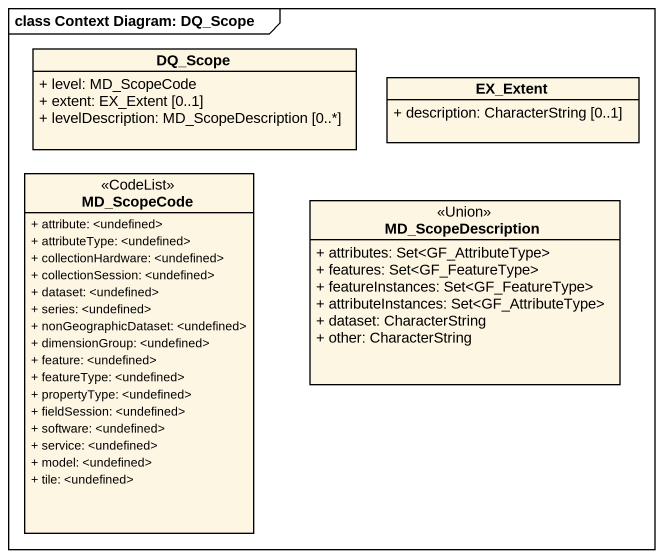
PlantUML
@startuml
mainframe class Context Diagram: DQ_Scope
hide circle
hide empty members
skinparam classAttributeIconSize 0
class DQ_Scope {
  + level: MD_ScopeCode
  + extent: EX_Extent [0..1]
  + levelDescription: MD_ScopeDescription [0..*]
}
class EX_Extent {
  + description: CharacterString [0..1]
}
class MD_ScopeCode <<CodeList>> {
  + attribute: <undefined>
  + attributeType: <undefined>
  + collectionHardware: <undefined>
  + collectionSession: <undefined>
  + dataset: <undefined>
  + series: <undefined>
  + nonGeographicDataset: <undefined>
  + dimensionGroup: <undefined>
  + feature: <undefined>
  + featureType: <undefined>
  + propertyType: <undefined>
  + fieldSession: <undefined>
  + software: <undefined>
  + service: <undefined>
  + model: <undefined>
  + tile: <undefined>
}
class MD_ScopeDescription <<Union>> {
  + attributes: Set<GF_AttributeType>
  + features: Set<GF_FeatureType>
  + featureInstances: Set<GF_FeatureType>
  + attributeInstances: Set<GF_AttributeType>
  + dataset: CharacterString
  + other: CharacterString
}
@enduml
